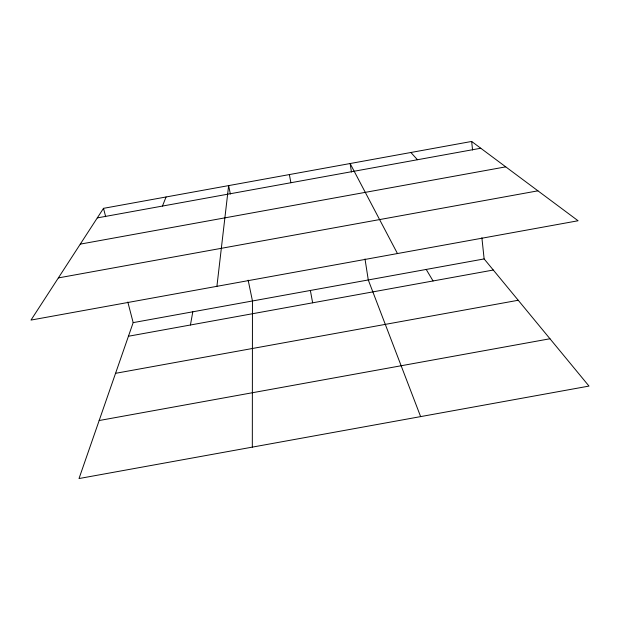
<?xml version="1.0" encoding="UTF-8"?>
<svg xmlns="http://www.w3.org/2000/svg" width="620" height="620" viewBox="0 0 620 620"><rect width="100%" height="100%" fill="white"/><g stroke="black" fill="none" stroke-linecap="round" stroke-linejoin="round"><path stroke-width="0.93" d="M252.325 447.121L252.456 300.971L248.163 280.178M216.915 286.324L228.633 185.605L230.369 194.029M190.433 324.996L192.805 311.806M127.821 302.025L133.168 322.625L79.011 478.547L589 386.082L484.135 258.928L481.887 237.754M162.456 206.065L166.067 196.974M103.501 208.343L31 320.075L578.088 220.759L471.657 141.453L103.501 208.343L105.671 216.682M97.301 217.899L480.764 148.242M80.282 244.125L505.734 166.85M58.358 277.915L537.92 190.828M133.168 322.625L484.135 258.928M128.433 336.249L493.295 270.026M115.56 373.325L518.227 300.266M99.161 420.531L549.971 338.76M410.882 152.497L417.462 159.743M426.204 269.437L433.062 280.961M397.459 253.549L350.122 163.533L351.447 172.035M420.624 416.609L368.28 279.953L365.002 258.966M289.37 174.569L290.896 182.73M310.364 290.462L312.643 302.816M471.657 141.453L472.564 150.032"/></g></svg>
